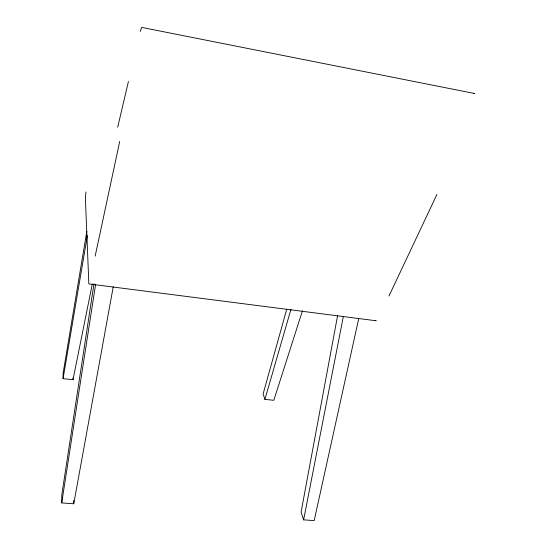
<?xml version="1.0" encoding="UTF-8"?>
<svg xmlns="http://www.w3.org/2000/svg" width="548" height="548" viewBox="0 0 548 548"><rect width="100%" height="100%" fill="white"/><g stroke="black" fill="none" stroke-linecap="round" stroke-linejoin="round"><path stroke-width="0.82" d="M113.244 286.755L73.754 503.763L61.725 502.92L61.814 494.741L93.982 283.727M92.297 284.015L73 379.695L63.068 378.675L63.13 373.092L86.817 231.386M61.725 502.92L95.585 284.467M85.981 191.964L85.365 197.513L88.851 283.919L376.209 320.779L375.407 320.375M63.068 378.675L87.365 235.667M337.575 315.764L301.099 512.017L303.619 519.86L314.175 520.6L358.748 318.525M303.619 519.86L343.322 316.539M95.153 256.108L119.731 141.418M117.683 127.239L128.431 81.494M140.213 31.4L141.699 27.4L474.568 93.503L473.794 93.509M286.741 309.147L263.136 393.902L264.896 399.376L273.808 400.293L302.455 310.771M264.896 399.376L290.981 309.243M388.991 296.009L436.927 194.43M72.987 378.099L73 379.695M73.733 500.495L73.754 503.763"/></g></svg>
